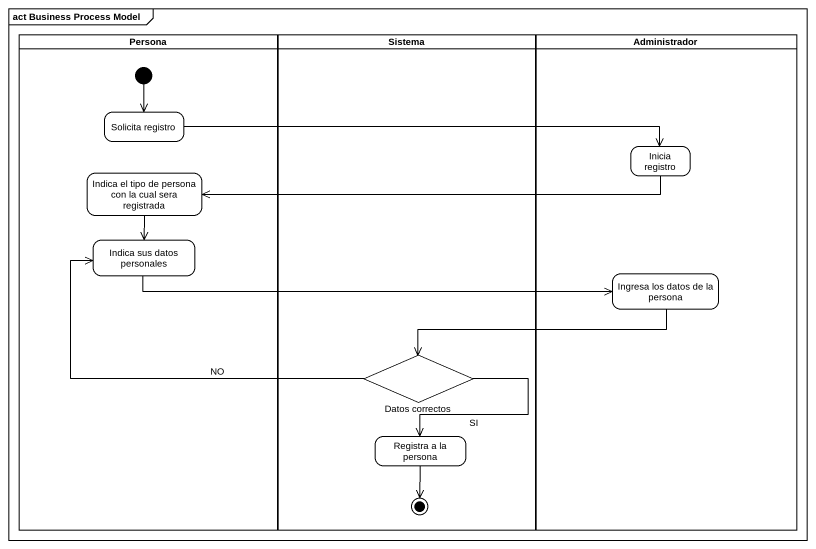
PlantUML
@startuml
mainframe act Business Process Model
hide empty description
state Persona <<partition>> {
  state "Solicita registro" as Solicita_registro
  state "Indica el tipo de persona con la cual sera registrada" as Indica_el_tipo_de_persona
  state "Indica sus datos personales" as Indica_sus_datos_personales
  [*] --> Solicita_registro
}
state Sistema <<partition>> {
  state "Datos correctos" as Datos_correctos <<choice>>
  state "Registra a la persona" as Registra_a_la_persona
  Registra_a_la_persona --> [*]
}
state Administrador <<partition>> {
  state "Inicia registro" as Inicia_registro
  state "Ingresa los datos de la persona" as Ingresa_los_datos_de_la
}
Solicita_registro -right-> Inicia_registro
Inicia_registro -left-> Indica_el_tipo_de_persona
Indica_el_tipo_de_persona --> Indica_sus_datos_personales
Indica_sus_datos_personales -right-> Ingresa_los_datos_de_la
Ingresa_los_datos_de_la -left-> Datos_correctos
Datos_correctos -left-> Indica_sus_datos_personales : NO
Datos_correctos --> Registra_a_la_persona : SI
@enduml
